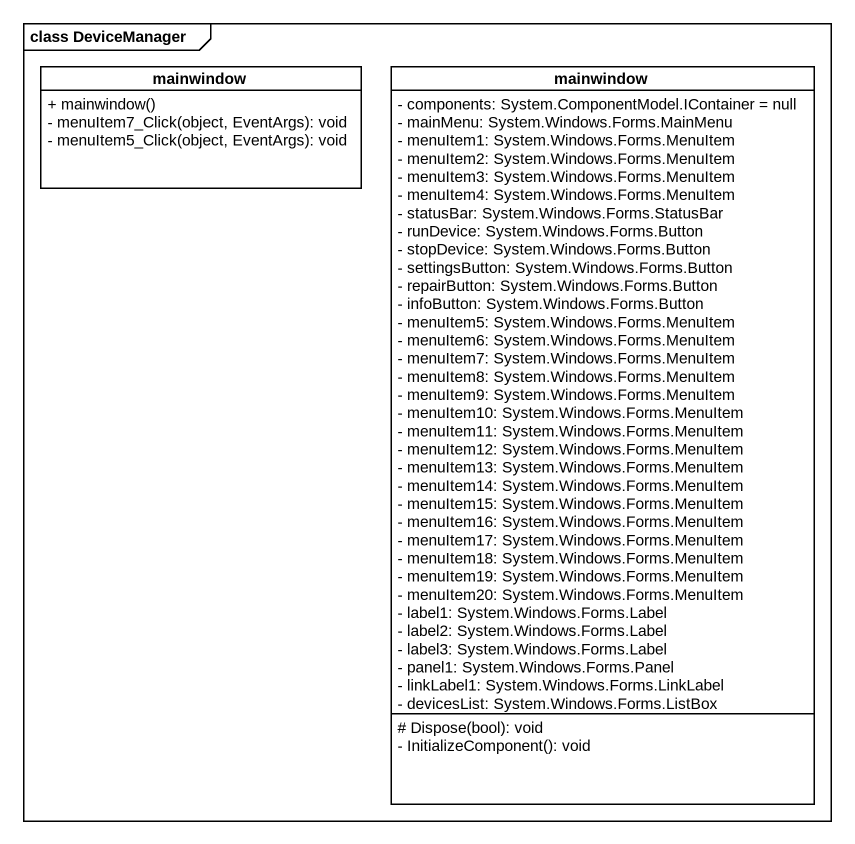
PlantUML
@startuml
mainframe class DeviceManager
hide circle
hide empty members
skinparam classAttributeIconSize 0
class mainwindow {
  + mainwindow()
  - menuItem7_Click(object, EventArgs): void
  - menuItem5_Click(object, EventArgs): void
}
class "mainwindow" as mainwindow_2 {
  - components: System.ComponentModel.IContainer = null
  - mainMenu: System.Windows.Forms.MainMenu
  - menuItem1: System.Windows.Forms.MenuItem
  - menuItem2: System.Windows.Forms.MenuItem
  - menuItem3: System.Windows.Forms.MenuItem
  - menuItem4: System.Windows.Forms.MenuItem
  - statusBar: System.Windows.Forms.StatusBar
  - runDevice: System.Windows.Forms.Button
  - stopDevice: System.Windows.Forms.Button
  - settingsButton: System.Windows.Forms.Button
  - repairButton: System.Windows.Forms.Button
  - infoButton: System.Windows.Forms.Button
  - menuItem5: System.Windows.Forms.MenuItem
  - menuItem6: System.Windows.Forms.MenuItem
  - menuItem7: System.Windows.Forms.MenuItem
  - menuItem8: System.Windows.Forms.MenuItem
  - menuItem9: System.Windows.Forms.MenuItem
  - menuItem10: System.Windows.Forms.MenuItem
  - menuItem11: System.Windows.Forms.MenuItem
  - menuItem12: System.Windows.Forms.MenuItem
  - menuItem13: System.Windows.Forms.MenuItem
  - menuItem14: System.Windows.Forms.MenuItem
  - menuItem15: System.Windows.Forms.MenuItem
  - menuItem16: System.Windows.Forms.MenuItem
  - menuItem17: System.Windows.Forms.MenuItem
  - menuItem18: System.Windows.Forms.MenuItem
  - menuItem19: System.Windows.Forms.MenuItem
  - menuItem20: System.Windows.Forms.MenuItem
  - label1: System.Windows.Forms.Label
  - label2: System.Windows.Forms.Label
  - label3: System.Windows.Forms.Label
  - panel1: System.Windows.Forms.Panel
  - linkLabel1: System.Windows.Forms.LinkLabel
  - devicesList: System.Windows.Forms.ListBox
  # Dispose(bool): void
  - InitializeComponent(): void
}
@enduml
